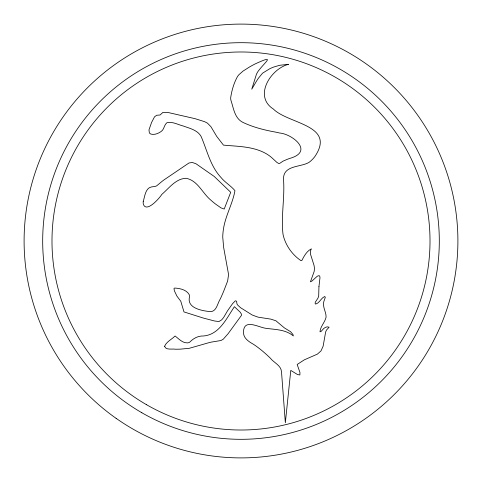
<?xml version="1.0" encoding="UTF-8"?>
<svg xmlns="http://www.w3.org/2000/svg" width="482" height="482" viewBox="0 0 482 482"><rect width="100%" height="100%" fill="white"/><g stroke="black" fill="none" stroke-linecap="round" stroke-linejoin="round"><path stroke-width="0.72" d="M318.951 286.597L318.686 296.062L317.963 298.147L315.246 302.286L315.15 303.63L315.62 304.094C319.608 303.076 320.94 298.063 324.675 296.502L325.32 297.201L324.428 299.925A9.574 9.574 0 0 0 323.549 303.274C323.073 308.094 326.26 312.36 326.091 317.126C325.007 322.368 320.319 326.38 319.988 331.827L321.102 331.423L323.735 328.489L325.428 327.38L327.17 326.844L329.104 327.194L326.531 330.013L325.645 331.959L323.121 346.227L320.988 350.914L317.403 354.119L304.359 359.819L297.171 364.476L299.961 372.526L299.882 374.966L297.545 374.562L290.779 370.399L285.344 422.738L281.5 371.736C281.042 365.284 273.848 362.765 270.348 358.162C265.136 353.137 259.623 348.378 253.586 344.365C249.236 341.919 244.103 338.804 243.488 333.345C242.922 317.975 257.454 326.91 265.48 328.254C275.083 329.634 285.525 329.357 293.345 335.942L292.99 334.556L290.604 331.712L284.416 327.917L275.921 320.795L270.914 319.144L257.96 317.126L252.255 315.023L240.681 307.781L237.855 305.251L237.072 304.202L236.704 302.503A1.434 1.434 0 0 0 236.614 301.443L235.819 300.78L235.108 301.033L232.619 303.6L227.48 310.878L223.606 317.536L221.666 319.855L218.942 321.536L214.568 320.994L203.284 318.042L183.991 311.926L180.786 301.262L176.888 296.062L174.394 290.851L173.978 288.525L174.623 288.043C179.726 288.32 186.45 289.718 189.155 294.526A6.573 6.573 0 0 1 189.528 296.804C186.504 308.197 202.048 310.812 210.152 311.607C216.695 311.908 217.46 303.021 220.388 298.774A283.856 283.856 0 0 0 223.54 291.592L227.625 281.054L228.576 274.571L223.624 247.32L222.738 236.999A58.955 58.955 0 0 1 223.509 228.733C225.51 215.532 232.679 203.717 234.945 190.661C230.86 185.739 225.076 182.521 221.039 177.527C210.254 166.031 207.109 150.294 201.036 136.322C197.361 129.977 189.643 128.369 183.281 126.007C177.985 124.73 172.538 121.344 166.971 122.675C163.88 124.898 164.38 129.688 160.88 131.682C158.006 133.641 154.385 135.032 150.896 134.11L149.378 133.008L148.98 129.875L151.571 122.452L154.529 116.837L156.668 115.276L160.036 114.993L162.958 112.378L167.567 112.384L195.12 118.686L204.621 121.681L207.441 123.133L210.923 126.688L216.743 136.442L223.461 145.124C238 146.498 253.785 146.269 266.751 154.023A36.915 36.915 0 0 1 271.715 157.638L277.011 162.506L278.753 163.494L279.759 163.362L282.922 161.205L287.296 159.307A71.619 71.619 0 0 1 291.857 157.759C313.101 150.468 291.899 133.93 279.524 133.002A80.904 80.904 0 0 0 273.366 131.7C263.305 129.785 253.219 127.121 243.892 122.844C234.529 118.934 233.74 108.51 230.902 100.22A10.966 10.966 0 0 1 230.685 97.707C231.752 90.459 233.86 83.157 237.397 76.71A16.93 16.93 0 0 1 238.933 74.704L243.061 71.077L249.459 67.016A121.693 121.693 0 0 1 255.002 64.004C276.493 54.068 264.973 61.835 257.87 71.637A25.052 25.052 0 0 0 256.442 74.264L251.749 89.206L255.936 82.073A80.843 80.843 0 0 1 258.491 78.108L262.545 73.186L269.709 68.763A50.556 50.556 0 0 1 274.023 66.944L279.717 65.281L288.537 64.311C270.818 68.697 253.201 96.219 273.378 109.046C288.363 124.109 336.267 124.862 314.873 156.53A28.781 28.781 0 0 1 308.974 162.404C300.25 167.567 282.193 164.922 283.579 180.322C284.778 198.295 280.946 216.322 283 234.228C285.163 244.826 292.128 254.755 301.027 260.684L301.865 260.491C304.088 256.075 306.733 251.11 311.408 248.845L310.324 251.176L310.529 254.267L313.993 265.233L314.571 268.54L314.131 271.553L310.42 281.825L311.908 281.078L317.204 276.3L318.265 275.752L319.68 275.891L319.988 277.656L318.951 286.597M164.603 346.263C165.736 350.45 172.225 348.558 175.46 349.215A123.735 123.735 0 0 0 180.479 349.137L189.269 348.299L203.85 344.136A130.544 130.544 0 0 1 211.032 342.154L220.985 340.509L223.293 339.177L228.155 333.634L241.518 315.3L241.494 314.234L240.259 312.24L234.403 306.697C226.1 319.018 218.623 336.285 201.084 336.062C196.511 336.575 192.716 339.075 189.619 342.256A5.826 5.826 0 0 1 187.42 342.895C182.377 343.118 178.738 338.701 175.068 335.996C171.773 339.418 166.495 341.636 164.603 346.263M143.22 201.524L143.172 203.018A8.616 8.616 0 0 0 143.534 204.754C146.98 212.568 159.626 198.03 161.832 194.379C169.043 188.227 175.816 178.563 186.088 178.292C197.753 180.485 202.295 193.053 210.688 199.994A91.044 91.044 0 0 0 215.321 203.886L220.967 207.869L224.208 209.037L230.715 192.294L214.225 176.46L196.023 163.772L192.258 162.446L188.92 163.018L165.736 178.726A56.159 56.159 0 0 0 162.295 181.172L156.674 185.835A10.086 10.086 0 0 1 155.12 186.395L153.529 186.673A18.244 18.244 0 0 0 151.246 186.992C145.257 188.342 144.805 196.692 143.22 201.524M116.108 418.334A216.9 216.9 0 0 0 457.02 260.491A216.9 216.9 0 0 0 149.866 44.175A216.9 216.9 0 0 0 116.108 418.334M141.847 412.743A198.307 198.307 0 0 0 439.307 241A198.307 198.307 0 0 0 141.847 69.257A198.307 198.307 0 0 0 141.847 412.743M146.492 404.687A189.01 189.01 0 0 0 430.01 241A189.01 189.01 0 0 0 146.492 77.313A189.01 189.01 0 0 0 146.492 404.687"/></g></svg>
